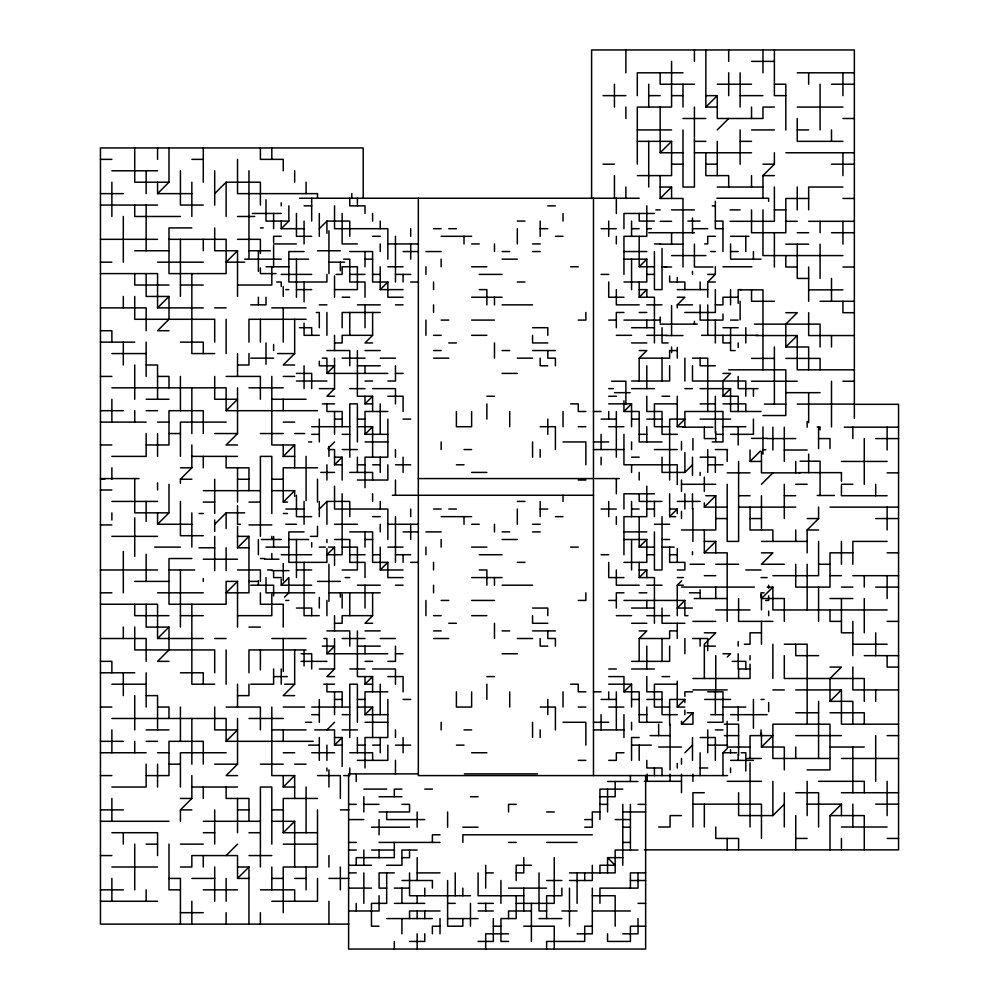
<?xml version="1.0" encoding="UTF-8"?>
<svg xmlns="http://www.w3.org/2000/svg" width="999" height="999" viewBox="0 0 999 999"><rect width="100%" height="100%" fill="white"/><g stroke="black" fill="none" stroke-linecap="round" stroke-linejoin="round"><path stroke-width="1.5" d="M157.567 182.205L157.567 193.631L168.993 182.205L168.993 147.939M214.698 193.631L226.124 182.205L260.389 182.205L260.389 205.057M100.449 273.601L157.567 273.601L157.567 307.879L168.993 296.453L146.154 296.453L146.154 273.601M214.698 227.909L214.698 250.749L237.537 250.749L226.124 262.175L244.68 262.175M281.231 221.079L281.231 228.696L288.848 221.079L288.848 205.844M319.305 228.696L326.923 221.079L349.775 221.079L349.775 236.313M111.876 387.837L226.124 387.837L226.124 410.689L237.537 399.263L214.698 399.263L214.698 376.423M294.668 319.293L294.668 353.571L283.241 364.997L294.668 364.997M180.419 483.516L180.419 479.233L191.845 467.807L191.845 444.967M403.084 289.623L380.232 289.623L387.849 282.005L372.615 282.005L372.615 251.548L349.775 251.548M237.537 387.837L237.537 433.541L226.124 444.967L237.537 444.967M157.567 512.849L157.567 524.275L168.993 512.849L168.993 484.29M322.352 358.166L326.923 358.166L326.923 373.401L334.54 365.784L319.305 365.784L319.305 361.213M372.615 312.475L372.615 335.327L365.01 342.944L372.615 342.944M334.54 358.166L334.54 388.636L326.923 396.253L334.54 396.253M214.698 524.275L226.124 512.849L244.68 512.849M283.241 444.967L283.241 456.381L294.668 444.967L294.668 467.807M372.615 403.871L365.01 403.871L372.615 396.253L357.392 396.253L357.392 350.549M328.009 448.476L334.54 441.945M248.963 547.777L237.537 547.777L248.963 536.351L237.537 536.351M287.525 502.085L283.241 502.085L294.668 490.659L294.668 496.366M100.449 604.245L157.567 604.245L157.567 638.511L168.993 627.085L146.154 627.085L146.154 604.245M342.158 464.797L334.54 464.797L342.158 457.18L334.54 457.18M387.849 434.328L365.01 434.328L372.615 426.71L357.392 426.71M682.991 152.772L660.152 152.772L671.578 141.346L637.3 141.346M717.27 107.068L705.843 107.068L717.27 95.642L705.843 95.642M191.845 558.541L168.993 558.541L168.993 604.245L226.124 604.245L226.124 581.393L237.537 581.393L226.124 592.819L248.963 592.819L248.963 536.351M319.305 509.04L326.923 501.423L349.775 501.423L349.775 516.658M717.27 129.92L728.696 118.494M660.152 175.612L660.152 198.464L671.578 187.038L671.578 198.464M281.231 579.108L281.231 585.202L288.848 577.584L288.848 592.819L284.49 597.165M328.446 547.115L334.54 547.115L326.923 554.732L342.158 554.732L342.158 493.806M654.42 266.783L639.185 266.783L646.803 259.166L646.803 282.005L623.95 282.005M654.42 342.944L654.42 297.24L639.185 297.24L646.803 289.623L639.185 289.623M762.961 198.464L762.961 175.612L774.387 164.186L774.387 152.772M380.232 547.115L380.232 569.967L387.849 562.35L387.849 577.584L403.084 577.584M111.876 718.481L226.124 718.481L226.124 741.333L237.537 729.907L214.698 729.907L214.698 707.055M294.668 649.937L294.668 684.203L283.241 695.629L294.668 695.629M323.876 638.511L326.923 638.511L326.923 653.746L334.54 646.128L322.352 646.128M677.26 307.904L677.26 304.857L684.877 297.24L677.26 297.24M372.615 592.819L372.615 615.659L365.01 623.276L372.615 623.276M707.729 297.24L707.729 282.005L715.346 274.4L715.346 266.783M180.419 821.303L180.419 809.877L191.845 798.451L191.845 775.599M639.185 381.019L639.185 358.166L646.803 350.549L639.185 350.549M237.537 718.481L237.537 764.173L226.124 775.599L237.537 775.599M334.54 638.511L334.54 668.98L326.923 676.598L334.54 676.598M623.95 400.824L623.95 411.488L631.568 403.871L608.716 403.871M372.615 684.203L365.01 684.203L372.615 676.598L357.392 676.598L357.392 630.893M326.923 729.907L334.54 722.289M294.668 787.025L283.241 787.025L294.668 775.599L271.815 775.599L271.815 707.055M342.158 745.142L334.54 745.142L342.158 737.524L334.54 737.524M387.849 714.672L365.01 714.672L372.615 707.055L357.392 707.055M226.124 855.569L237.537 844.143M712.299 441.945L722.964 441.945L722.964 411.488L684.877 411.488L684.877 426.71L677.26 426.71L684.877 419.105L669.642 419.105L669.642 480.032M248.963 878.421L237.537 878.421L248.963 866.995L237.537 866.995M317.507 832.716L283.241 832.716L294.668 821.303L271.815 821.303M738.186 411.488L738.186 396.253L722.964 396.253L730.569 388.636L730.569 411.488L761.038 411.488M808.666 369.83L808.666 346.978L785.813 346.978L797.239 335.552L797.239 369.83L854.357 369.83M662.025 457.18L662.025 472.415L684.877 472.415L692.494 464.797M654.42 547.115L639.185 547.115L646.803 539.497L646.803 562.35L623.95 562.35M675.736 516.658L669.642 516.658L677.26 509.04L677.26 513.611M704.332 502.847L704.332 507.13L715.759 495.716L705.769 495.716M750.037 450.012L750.037 461.438L760.414 451.048M654.42 623.276L654.42 577.584L639.185 577.584L646.803 569.967L639.185 569.967M761.463 484.29L772.876 472.864M727.185 621.378L727.185 552.834L704.332 552.834L715.759 541.408L715.759 552.834M677.26 615.659L677.26 585.202L681.618 580.844M639.185 661.363L639.185 638.511L646.803 630.893L639.185 630.893M687.924 615.659L684.877 615.659L684.877 600.436L677.26 608.054L692.494 608.054M662.025 722.289L639.185 722.289L639.185 691.82L623.95 691.82L631.568 684.203L608.716 684.203M807.155 552.834L807.155 529.982L818.581 518.556L818.581 507.13M767.17 587.1L772.876 587.1L761.463 598.526L784.302 598.526L784.302 621.378M684.877 707.055L677.26 707.055L684.877 699.437L684.877 702.484M727.309 657.005L730.569 653.746L722.964 653.746M681.493 721.34L681.493 724.188L692.919 712.774L687.2 712.774M684.877 752.759L692.494 745.142M722.964 775.599L722.964 752.759L727.309 748.401M761.463 732.766L761.463 747.04L772.876 735.614L750.037 735.614L750.037 758.466M852.846 724.188L852.846 701.348L830.007 701.348L841.433 689.922L841.433 724.188L898.551 724.188M738.611 792.731L738.611 815.584L772.876 815.584L784.302 804.158M830.007 849.862L830.007 815.584L841.433 804.158L841.433 815.584M751.535 61.376L774.387 61.376M682.991 72.802L637.3 72.802L637.3 95.642M797.239 72.802L854.357 72.802M694.417 84.228L660.152 84.228L660.152 72.802M717.27 84.228L751.535 84.228M774.387 84.228L785.813 84.228L785.813 129.92M831.505 84.228L854.357 84.228M603.021 95.642L625.874 95.642M648.726 95.642L660.152 95.642M671.578 95.642L682.991 95.642M740.122 95.642L762.961 95.642M785.813 95.642L774.387 95.642L774.387 49.95M774.387 107.068L762.961 107.068L762.961 118.494L717.27 118.494L717.27 95.642M797.239 107.068L842.931 107.068M682.991 118.494L705.843 118.494M842.931 118.494L854.357 118.494M637.3 129.92L671.578 129.92M751.535 129.92L774.387 129.92M797.239 129.92L808.666 129.92M694.417 141.346L705.843 141.346M740.122 141.346L751.535 141.346M842.931 141.346L797.239 141.346L797.239 118.494M694.417 152.772L751.535 152.772M785.813 152.772L854.357 152.772M100.449 159.365L111.876 159.365M191.845 159.365L203.272 159.365M603.021 164.186L614.447 164.186M671.578 164.186L682.991 164.186M705.843 164.186L717.27 164.186M762.961 164.186L774.387 164.186M831.505 164.186L854.357 164.186M111.876 170.779L157.567 170.779M637.3 175.612L671.578 175.612L671.578 141.346M762.961 175.612L774.387 175.612M168.993 182.205L134.728 182.205L134.728 147.939M660.152 187.038L671.578 187.038M717.27 187.038L762.961 187.038M842.931 187.038L808.666 187.038L808.666 209.89M100.449 193.631L123.302 193.631M157.567 193.631L191.845 193.631M299.5 198.239L639.185 198.239M716.87 198.239L768.656 198.239L768.656 201.286M660.152 198.464L682.991 198.464L682.991 267.008M808.666 198.464L785.813 198.464L785.813 232.73L751.535 232.73L751.535 209.89M842.931 198.464L854.357 198.464M100.449 205.057L157.567 205.057M203.272 205.057L180.419 205.057L180.419 170.779M304.071 205.844L311.688 205.844M547.789 205.844L555.407 205.844M712.299 205.844L715.346 205.844M655.868 209.89L660.152 209.89M671.578 209.89L694.417 209.89M730.119 209.89L740.122 209.89M774.387 209.89L785.813 209.89M252.285 213.461L281.231 213.461M654.42 213.461L623.95 213.461L623.95 228.696M180.419 216.483L134.728 216.483L134.728 205.057M237.537 216.483L254.683 216.483M288.848 221.079L265.996 221.079L265.996 199.763M517.32 221.079L524.937 221.079M654.42 221.079L639.185 221.079L639.185 213.461M687.924 221.079L700.112 221.079M715.346 221.079L722.964 221.079L722.964 251.548M660.152 221.316L671.578 221.316M730.119 221.316L774.387 221.316L774.387 187.038M785.813 221.316L797.239 221.316M808.666 221.316L854.357 221.316M191.845 227.909L168.993 227.909L168.993 273.601L226.124 273.601L226.124 239.323L168.993 239.323M260.389 227.909L263.249 227.909M281.231 228.696L304.071 228.696M433.554 228.696L441.158 228.696M448.776 228.696L456.393 228.696M540.172 228.696L547.789 228.696M601.098 228.696L616.333 228.696M631.568 228.696L639.185 228.696M646.803 228.696L651.373 228.696M692.494 228.696L707.729 228.696M722.964 228.696L715.346 228.696L715.346 201.286M648.726 232.73L694.417 232.73M797.239 232.73L808.666 232.73M831.505 232.73L854.357 232.73M281.231 236.313L273.614 236.313L273.614 242.407M311.688 236.313L296.453 236.313L296.453 213.461M372.615 236.313L380.232 236.313M441.158 236.313L471.628 236.313M555.407 236.313L563.024 236.313M715.346 236.313L707.729 236.313L707.729 243.931L704.682 243.931M730.569 236.313L748.85 236.313M100.449 239.323L157.567 239.323M237.537 239.323L260.389 239.323L260.389 253.609M273.614 243.931L296.453 243.931M357.392 243.931L342.158 243.931L342.158 213.461M387.849 243.931L418.319 243.931M471.628 243.931L479.245 243.931M532.554 243.931L540.172 243.931M654.42 243.931L660.501 243.931M660.152 244.156L682.991 244.156M785.813 244.156L808.666 244.156M134.728 250.749L168.993 250.749M248.963 250.749L270.392 250.749M317.507 250.749L340.359 250.749M304.071 251.548L288.848 251.548L288.848 282.005L326.923 282.005L326.923 274.4M403.084 251.548L418.319 251.548M425.936 251.548L441.158 251.548M502.097 251.548L509.715 251.548M532.554 251.548L540.172 251.548M623.95 251.548L646.803 251.548M710.776 251.548L715.346 251.548M730.569 251.548L738.186 251.548M671.578 255.582L705.843 255.582M842.931 255.582L762.961 255.582L762.961 209.89M244.668 259.166L281.231 259.166M288.848 259.166L308.641 259.166M343.681 259.166L349.775 259.166L349.775 282.005L365.01 282.005L365.01 297.24M365.01 259.166L372.615 259.166M502.097 259.166L517.32 259.166M623.95 259.166L646.803 259.166M761.038 259.166L730.569 259.166L730.569 243.931M100.449 262.175L111.876 262.175M157.567 262.175L203.272 262.175M328.933 262.175L344.643 262.175M265.996 266.783L288.848 266.783M387.849 266.783L403.084 266.783M471.628 266.783L486.863 266.783M570.641 266.783L578.259 266.783M662.025 266.783L666.595 266.783M722.964 266.783L751.897 266.783M664.435 267.008L671.578 267.008M712.986 267.008L694.417 267.008L694.417 244.156M797.239 267.008L785.813 267.008L785.813 255.582M842.931 267.008L854.357 267.008M276.099 273.601L260.389 273.601L260.389 267.894M281.231 274.4L311.688 274.4M336.064 274.4L342.158 274.4L342.158 266.783L357.392 266.783L357.392 289.623L334.54 289.623M349.775 274.4L365.01 274.4M372.615 274.4L380.232 274.4M395.467 274.4L410.701 274.4M479.245 274.4L502.097 274.4M601.098 274.4L608.716 274.4M646.803 274.4L654.42 274.4M707.729 274.4L715.346 274.4M808.666 278.434L797.239 278.434L797.239 244.156M276.661 282.005L281.231 282.005L281.231 286.576M410.701 282.005L418.319 282.005M517.32 282.005L524.937 282.005M707.729 282.005L715.346 282.005M168.993 285.027L134.728 285.027L134.728 273.601M180.419 285.027L203.272 285.027M237.537 285.027L271.815 285.027L271.815 266.458M285.801 289.623L288.848 289.623M296.453 289.623L311.688 289.623M479.245 289.623L486.863 289.623L486.863 304.857M677.26 289.623L707.729 289.623M741.233 289.623L738.186 289.623L738.186 303.334M740.122 289.86L762.961 289.86L762.961 369.83M808.666 289.86L842.931 289.86M342.158 297.24L349.775 297.24M403.084 297.24L387.849 297.24L387.849 282.005M471.628 297.24L502.097 297.24M623.95 297.24L608.716 297.24L608.716 282.005M738.186 297.24L722.964 297.24L722.964 304.857L715.346 304.857M774.387 301.286L751.535 301.286L751.535 289.86M820.079 301.286L854.357 301.286M250.761 304.857L265.996 304.857L265.996 297.24M319.305 304.857L326.923 304.857M357.392 304.857L380.232 304.857M395.467 304.857L403.084 304.857M502.097 304.857L532.554 304.857M639.185 304.857L616.333 304.857L616.333 289.623M646.803 304.857L662.025 304.857M677.26 304.857L692.494 304.857M100.449 307.879L146.154 307.879L146.154 330.719M157.567 307.879L203.272 307.879M214.698 307.879L226.124 307.879M271.815 307.879L306.081 307.879M316.258 312.475L319.305 312.475L319.305 327.709M380.232 312.475L342.158 312.475L342.158 327.709M623.95 312.475L616.333 312.475L616.333 327.709M639.185 312.475L646.803 312.475M684.877 312.475L715.346 312.475L715.346 289.623M785.813 312.699L797.239 312.699L785.813 324.126L785.813 346.978M854.357 312.699L842.931 312.699L842.931 301.286M306.081 319.293L248.963 319.293L248.963 342.145M441.158 320.092L448.776 320.092M471.628 320.092L494.48 320.092M578.259 320.092L585.864 320.092L585.864 312.475M608.716 320.092L616.333 320.092M623.95 320.092L660.501 320.092M730.569 320.092L738.186 320.092M660.152 324.126L697.277 324.126M754.395 324.126L820.079 324.126L820.079 346.978M299.5 327.709L311.688 327.709L311.688 335.327M532.554 327.709L547.789 327.709L547.789 335.327M631.568 327.709L654.42 327.709M722.964 327.709L738.186 327.709M100.449 330.719L111.876 330.719L111.876 342.145M168.993 330.719L157.567 330.719L168.993 319.293L168.993 296.453M319.305 335.327L304.071 335.327L304.071 323.139M372.615 335.327L342.158 335.327L342.158 342.944L334.54 342.944M433.554 335.327L441.158 335.327M471.628 335.327L486.863 335.327M616.333 335.327L631.568 335.327M646.803 335.327L666.595 335.327M701.635 335.327L757.991 335.327M665.858 335.552L682.991 335.552M755.818 335.552L797.239 335.552M854.357 335.552L808.666 335.552L808.666 312.699M100.449 342.145L134.728 342.145M180.419 342.145L203.272 342.145L203.272 353.571M448.776 342.944L456.393 342.944M547.789 342.944L532.554 342.944L532.554 335.327M631.568 342.944L646.803 342.944M668.119 342.944L662.025 342.944L662.025 327.709M730.569 342.944L722.964 342.944L722.964 335.327M326.923 350.549L349.775 350.549L349.775 365.784M365.01 350.549L380.232 350.549M433.554 350.549L441.158 350.549M502.097 350.549L509.715 350.549M532.554 350.549L555.407 350.549M677.26 350.549L669.642 350.549L669.642 358.166L639.185 358.166M735.139 350.549L730.569 350.549L730.569 327.709M111.876 353.571L146.154 353.571M214.698 353.571L191.845 353.571L191.845 273.601M277.522 353.571L294.668 353.571M250.761 358.166L273.614 358.166M342.158 358.166L365.01 358.166M380.232 358.166L395.467 358.166M433.554 358.166L448.776 358.166M517.32 358.166L532.554 358.166M692.494 358.166L707.729 358.166L707.729 411.488M751.535 358.404L774.387 358.404M785.813 358.404L820.079 358.404L820.079 369.83M146.154 364.997L157.567 364.997L157.567 399.263M237.537 364.997L248.963 364.997L248.963 353.571M357.392 365.784L380.232 365.784M547.789 365.784L540.172 365.784L540.172 358.166M715.346 365.784L700.112 365.784L700.112 358.166M728.696 369.83L785.813 369.83L785.813 415.522L762.961 415.522M296.453 373.401L311.688 373.401L311.688 388.636M326.923 373.401L387.849 373.401M395.467 373.401L403.084 373.401M502.097 373.401L517.32 373.401M722.964 373.401L730.569 373.401L722.964 381.019L722.964 396.253M100.449 376.423L111.876 376.423M157.567 376.423L168.993 376.423L168.993 387.837M226.124 376.423L260.389 376.423L260.389 399.263M283.241 376.423L294.668 376.423M296.453 381.019L326.923 381.019M365.01 381.019L372.615 381.019M387.849 381.019L395.467 381.019L395.467 365.784M631.568 381.019L669.642 381.019L669.642 365.784M611.6 381.243L625.874 381.243L625.874 404.096M751.535 381.243L797.239 381.243M842.931 381.243L854.357 381.243M248.963 387.837L283.241 387.837M319.305 388.636L334.54 388.636M349.775 388.636L365.01 388.636M372.615 388.636L395.467 388.636L395.467 403.871M608.716 388.636L613.286 388.636M631.568 388.636L654.42 388.636M684.877 388.636L692.494 388.636M700.112 388.636L730.569 388.636M757.991 388.636L738.186 388.636L738.186 376.448M614.447 392.669L630.157 392.669M785.813 392.669L820.079 392.669M387.849 396.253L403.084 396.253L403.084 411.488M486.863 396.253L494.48 396.253M608.716 396.253L616.333 396.253M662.025 396.253L669.642 396.253M146.154 399.263L168.993 399.263M271.815 399.263L306.081 399.263M322.352 403.871L334.54 403.871M570.641 403.871L578.259 403.871L578.259 411.488L585.864 411.488M677.26 403.871L654.42 403.871L654.42 426.71L669.642 426.71M700.112 403.871L715.346 403.871M722.964 403.871L745.803 403.871L745.803 411.488M764.397 404.096L785.813 404.096M797.239 404.096L854.357 404.096M854.282 404.32L898.551 404.32L898.551 849.862L644.355 849.862M100.449 410.689L123.302 410.689M146.154 410.689L157.567 410.689M226.124 410.689L317.507 410.689M387.849 411.488L365.01 411.488L365.01 434.328M593.481 411.488L601.098 411.488M623.95 411.488L639.185 411.488L639.185 441.945L662.025 441.945M334.54 419.105L342.158 419.105M357.392 419.105L365.01 419.105M403.084 419.105L410.701 419.105M601.098 419.105L616.333 419.105M631.568 419.105L639.185 419.105M646.803 419.105L662.025 419.105M700.112 419.105L730.569 419.105M100.449 422.115L146.154 422.115M157.567 422.115L168.993 422.115M226.124 422.115L180.419 422.115L180.419 456.381M283.241 422.115L294.668 422.115M311.688 426.71L349.775 426.71M540.172 426.71L555.407 426.71L555.407 449.562M578.259 426.71L585.864 426.71M608.716 426.71L623.95 426.71M722.964 426.71L745.803 426.71M817.232 426.948L820.079 426.948L820.079 429.807M682.916 427.172L712.911 427.172M844.28 427.172L898.551 427.172M168.993 433.541L180.419 433.541M214.698 433.541L237.537 433.541M260.389 433.541L283.241 433.541M294.668 433.541L304.658 433.541M311.688 434.328L319.305 434.328M342.158 434.328L349.775 434.328M639.185 434.328L646.803 434.328M677.26 434.328L662.025 434.328L662.025 411.488L646.803 411.488L646.803 396.253M716.87 434.328L722.964 434.328M730.569 434.328L753.421 434.328L753.421 419.105M751.535 438.374L767.244 438.374M715.759 438.586L704.332 438.586L704.332 427.172M767.17 438.586L795.728 438.586M818.581 438.586L830.007 438.586L830.007 448.588M875.698 438.586L898.551 438.586M308.641 441.945L311.688 441.945M365.01 441.945L387.849 441.945M563.024 441.945L585.864 441.945L585.864 464.797M593.481 441.945L608.716 441.945M100.449 444.967L111.876 444.967M146.154 444.967L168.993 444.967L168.993 410.689L203.272 410.689L203.272 433.541M294.668 444.967L271.815 444.967L271.815 376.423M328.446 449.562L334.54 449.562L334.54 464.797M342.158 449.562L357.392 449.562M464.011 449.562L471.628 449.562M593.481 449.562L623.95 449.562M654.42 449.562L677.26 449.562M715.346 449.562L727.534 449.562M762.961 449.787L765.821 449.787M784.302 450.012L807.155 450.012M111.876 456.381L146.154 456.381L146.154 433.541M191.845 456.381L237.537 456.381M283.241 456.381L294.668 456.381M631.568 457.18L639.185 457.18M700.112 457.18L715.346 457.18L715.346 472.415M800.099 461.213L820.079 461.213L820.079 495.492M750.037 461.438L761.463 461.438M841.433 461.438L887.124 461.438M357.392 464.797L365.01 464.797M372.615 464.797L380.232 464.797M395.467 464.797L410.701 464.797M456.393 464.797L464.011 464.797M707.729 464.797L722.964 464.797M180.419 467.807L191.845 467.807M317.507 467.807L283.241 467.807L283.241 502.085M320.829 472.415L334.54 472.415M349.775 472.415L372.615 472.415L372.615 480.032M471.628 472.415L486.863 472.415M798.663 472.639L841.508 472.639M727.185 472.864L750.037 472.864M800.012 472.864L761.463 472.864L761.463 451.448M887.124 472.864L898.551 472.864M100.449 478.571L139.011 478.571M418.319 478.571L593.481 478.571M595.004 478.571L619.38 478.571M100.449 479.233L104.733 479.233M180.419 479.233L191.845 479.233M237.537 479.233L248.963 479.233M271.815 479.233L283.241 479.233M357.392 480.032L387.849 480.032L387.849 464.797M578.259 480.032L585.864 480.032M681.493 484.29L715.759 484.29M795.728 484.29L807.155 484.29M841.433 484.29L852.846 484.29M100.449 489.997L111.876 489.997M203.272 490.659L260.389 490.659M271.815 490.659L294.668 490.659M654.42 493.806L623.95 493.806L623.95 509.04M392.42 495.267L416.795 495.267M418.319 495.267L593.481 495.267M817.232 495.492L834.365 495.492M738.611 495.716L750.037 495.716M784.302 495.716L795.728 495.716M887.124 495.716L841.433 495.716L841.433 485.714M111.876 501.423L157.567 501.423M517.32 501.423L524.937 501.423M662.025 501.423L639.185 501.423L639.185 493.806M677.26 501.423L700.112 501.423M203.272 502.085L214.698 502.085M248.963 502.085L260.389 502.085M704.332 507.13L727.185 507.13M738.611 507.13L795.728 507.13M830.007 507.13L898.551 507.13M285.801 509.04L304.071 509.04M433.554 509.04L441.158 509.04M448.776 509.04L456.393 509.04M540.172 509.04L547.789 509.04M601.098 509.04L616.333 509.04M631.568 509.04L639.185 509.04M646.803 509.04L654.42 509.04M669.642 509.04L677.26 509.04M168.993 512.849L134.728 512.849L134.728 478.571M198.988 513.511L203.272 513.511M283.241 513.511L287.525 513.511M311.688 516.658L296.453 516.658L296.453 495.329M372.615 516.658L380.232 516.658M441.158 516.658L471.628 516.658M555.407 516.658L563.024 516.658M715.759 518.556L727.185 518.556M750.037 518.556L761.463 518.556M807.155 518.556L818.581 518.556M875.698 518.556L898.551 518.556M157.567 524.275L191.845 524.275M240.397 524.275L237.537 524.275L237.537 505.706M285.801 524.275L296.453 524.275M334.54 524.275L357.392 524.275M387.849 524.275L418.319 524.275M471.628 524.275L479.245 524.275M532.554 524.275L540.172 524.275M654.42 524.275L669.642 524.275M100.449 524.937L111.876 524.937M248.963 524.937L271.815 524.937M681.493 529.982L715.759 529.982L715.759 495.716M807.155 529.982L818.581 529.982M304.071 531.893L288.848 531.893L288.848 562.35L326.923 562.35L326.923 548.638M349.775 531.893L372.615 531.893L372.615 562.35L387.849 562.35M403.084 531.893L418.319 531.893M425.936 531.893L441.158 531.893M502.097 531.893L509.715 531.893M532.554 531.893L540.172 531.893M623.95 531.893L646.803 531.893M203.272 535.701L180.419 535.701L180.419 501.423M111.876 536.351L157.567 536.351M310.377 536.351L317.507 536.351L317.507 526.361M261.426 539.497L281.231 539.497M288.848 539.497L308.641 539.497M334.54 539.497L349.775 539.497L349.775 562.35L365.01 562.35L365.01 577.584M365.01 539.497L372.615 539.497M502.097 539.497L517.32 539.497M623.95 539.497L646.803 539.497M662.025 539.497L669.642 539.497M704.332 541.408L715.759 541.408M761.463 541.408L807.155 541.408M887.124 541.408L852.846 541.408L852.846 564.26M154.72 547.115L180.419 547.115M265.996 547.115L288.848 547.115M319.305 547.115L325.399 547.115M342.158 547.115L357.392 547.115L357.392 569.967L342.158 569.967M387.849 547.115L403.084 547.115M471.628 547.115L486.863 547.115M570.641 547.115L578.259 547.115M662.025 547.115L674.213 547.115M198.988 547.777L214.698 547.777M761.463 552.834L772.876 552.834L761.463 564.26L784.302 564.26M852.846 552.834L830.007 552.834L830.007 587.1L795.728 587.1L795.728 564.26M887.124 552.834L898.551 552.834M281.231 554.732L311.688 554.732M349.775 554.732L365.01 554.732M372.615 554.732L380.232 554.732M395.467 554.732L410.701 554.732M479.245 554.732L502.097 554.732M601.098 554.732L608.716 554.732M646.803 554.732L654.42 554.732M669.642 554.732L677.26 554.732M260.389 558.541L264.673 558.541M203.272 559.203L237.537 559.203M264.673 559.203L278.958 559.203M410.701 562.35L418.319 562.35M517.32 562.35L524.937 562.35M690.059 564.26L704.332 564.26M715.759 564.26L738.611 564.26M818.581 564.26L830.007 564.26M100.449 569.967L157.567 569.967M168.993 569.967L194.705 569.967M237.537 569.967L260.389 569.967L260.389 581.393M267.52 569.967L272.09 569.967M296.453 569.967L311.688 569.967M380.232 569.967L403.084 569.967M479.245 569.967L486.863 569.967L486.863 585.202M677.26 569.967L684.877 569.967L684.877 562.35L669.642 562.35L669.642 547.115M745.803 569.967L761.038 569.967M271.815 570.629L288.948 570.629M704.332 575.674L715.759 575.674M772.876 575.674L818.581 575.674L818.581 541.408M830.007 575.674L841.433 575.674M852.846 575.674L898.551 575.674M281.231 577.584L273.614 577.584L273.614 571.49M345.204 577.584L349.775 577.584M471.628 577.584L502.097 577.584M623.95 577.584L608.716 577.584L608.716 562.35M677.26 577.584L683.353 577.584M761.038 577.584L767.132 577.584M134.728 581.393L168.993 581.393M248.963 581.393L257.53 581.393M317.507 581.393L340.359 581.393M250.761 585.202L273.614 585.202L273.614 595.866M281.231 585.202L311.688 585.202M357.392 585.202L380.232 585.202M395.467 585.202L403.084 585.202M502.097 585.202L532.554 585.202M639.185 585.202L616.333 585.202L616.333 569.967M646.803 585.202L662.025 585.202M677.26 585.202L683.353 585.202M681.493 587.1L754.32 587.1M841.433 587.1L852.846 587.1M875.698 587.1L898.551 587.1M100.449 592.819L111.876 592.819M157.567 592.819L203.272 592.819M314.735 592.819L265.996 592.819L265.996 577.584M328.933 592.819L380.232 592.819M623.95 592.819L616.333 592.819L616.333 608.054M639.185 592.819L646.803 592.819M689.447 592.819L700.112 592.819M764.085 592.819L761.038 592.819L761.038 597.39M694.342 598.526L727.185 598.526M830.007 598.526L852.846 598.526M285.801 600.436L288.848 600.436M441.158 600.436L448.776 600.436M471.628 600.436L494.48 600.436M578.259 600.436L585.864 600.436L585.864 592.819M608.716 600.436L616.333 600.436M623.95 600.436L684.877 600.436M765.609 600.436L768.656 600.436L768.656 595.866M296.453 608.054L311.688 608.054L311.688 615.659M532.554 608.054L547.789 608.054L547.789 615.659M631.568 608.054L654.42 608.054M715.759 609.952L750.037 609.952M887.124 609.952L772.876 609.952L772.876 587.1M168.993 615.659L134.728 615.659L134.728 604.245M180.419 615.659L203.272 615.659M237.537 615.659L271.815 615.659L271.815 594.243M319.305 615.659L304.071 615.659L304.071 562.35M372.615 615.659L342.158 615.659L342.158 623.276L334.54 623.276M433.554 615.659L441.158 615.659M471.628 615.659L486.863 615.659M616.333 615.659L631.568 615.659M646.803 615.659L669.642 615.659M692.919 621.378L715.759 621.378M772.876 621.378L738.611 621.378L738.611 598.526M841.433 621.378L830.007 621.378L830.007 609.952M887.124 621.378L898.551 621.378M448.776 623.276L456.393 623.276M547.789 623.276L532.554 623.276L532.554 615.659M631.568 623.276L646.803 623.276M684.877 623.276L662.025 623.276L662.025 608.054M248.963 627.085L260.389 627.085M326.923 630.893L349.775 630.893L349.775 646.128M365.01 630.893L380.232 630.893M433.554 630.893L441.158 630.893M502.097 630.893L509.715 630.893M532.554 630.893L555.407 630.893M677.26 630.893L669.642 630.893L669.642 638.511L639.185 638.511M704.332 632.804L715.759 632.804L704.332 644.23L704.332 678.496M761.463 632.804L750.037 632.804L750.037 644.23L744.317 644.23M852.846 632.804L841.433 632.804L841.433 598.526M100.449 638.511L146.154 638.511L146.154 661.363M157.567 638.511L203.272 638.511M214.698 638.511L226.124 638.511M271.815 638.511L306.081 638.511M342.158 638.511L365.01 638.511M380.232 638.511L395.467 638.511M433.554 638.511L448.776 638.511M517.32 638.511L532.554 638.511M692.494 638.511L707.729 638.511L707.729 650.699M784.302 644.23L807.155 644.23L807.155 724.188M852.846 644.23L887.124 644.23M357.392 646.128L380.232 646.128M547.789 646.128L540.172 646.128L540.172 638.511M704.682 646.128L715.346 646.128M306.081 649.937L248.963 649.937L248.963 672.789M301.024 653.746L311.688 653.746L311.688 668.98M326.923 653.746L387.849 653.746M395.467 653.746L403.084 653.746M502.097 653.746L517.32 653.746M818.581 655.644L795.728 655.644L795.728 644.23M864.272 655.644L898.551 655.644M100.449 661.363L111.876 661.363L111.876 672.789M168.993 661.363L157.567 661.363L168.993 649.937L168.993 627.085M301.024 661.363L326.923 661.363M365.01 661.363L372.615 661.363M387.849 661.363L395.467 661.363L395.467 646.128M631.568 661.363L669.642 661.363L669.642 646.128M732.092 661.363L745.803 661.363L745.803 668.98M830.007 667.07L841.433 667.07L830.007 678.496L830.007 701.348M898.551 667.07L887.124 667.07L887.124 655.644M319.305 668.98L334.54 668.98M349.775 668.98L365.01 668.98M372.615 668.98L395.467 668.98L395.467 684.203M608.716 668.98L616.333 668.98M631.568 668.98L654.42 668.98M739.71 668.98L750.374 668.98M100.449 672.789L134.728 672.789M180.419 672.789L203.272 672.789L203.272 684.203M273.614 676.598L287.325 676.598M387.849 676.598L403.084 676.598L403.084 691.82M486.863 676.598L494.48 676.598M608.716 676.598L623.95 676.598L623.95 691.82M662.025 676.598L669.642 676.598M692.919 678.496L750.037 678.496L750.037 664.223M111.876 684.203L146.154 684.203M214.698 684.203L191.845 684.203L191.845 604.245M250.761 684.203L273.614 684.203L273.614 668.98M284.665 684.203L294.668 684.203M323.876 684.203L334.54 684.203M570.641 684.203L578.259 684.203L578.259 691.82L585.864 691.82M677.26 684.203L654.42 684.203L654.42 707.055L669.642 707.055M692.919 689.922L727.185 689.922M772.876 689.922L784.302 689.922M795.728 689.922L841.433 689.922M898.551 689.922L852.846 689.922L852.846 667.07M387.849 691.82L365.01 691.82L365.01 714.672M593.481 691.82L601.098 691.82M692.494 691.82L684.877 691.82L684.877 696.39M707.729 691.82L722.964 691.82L722.964 722.289L707.729 722.289M146.154 695.629L157.567 695.629L157.567 729.907M237.537 695.629L248.963 695.629L248.963 684.203M334.54 699.437L342.158 699.437M357.392 699.437L365.01 699.437M403.084 699.437L410.701 699.437M601.098 699.437L616.333 699.437M631.568 699.437L639.185 699.437M646.803 699.437L662.025 699.437M684.877 699.437L669.642 699.437L669.642 725.336M704.682 699.437L730.569 699.437M761.038 699.437L764.085 699.437M100.449 707.055L111.876 707.055M157.567 707.055L168.993 707.055L168.993 718.481M226.124 707.055L260.389 707.055L260.389 729.907M283.241 707.055L304.658 707.055M311.688 707.055L349.775 707.055M540.172 707.055L555.407 707.055L555.407 729.907M578.259 707.055L585.864 707.055M608.716 707.055L623.95 707.055M722.964 707.055L745.803 707.055M795.728 712.774L818.581 712.774M830.007 712.774L864.272 712.774L864.272 724.188M311.688 714.672L319.305 714.672M342.158 714.672L349.775 714.672M639.185 714.672L646.803 714.672M677.26 714.672L662.025 714.672L662.025 691.82L646.803 691.82L646.803 676.598M710.776 714.672L722.964 714.672M730.569 714.672L767.132 714.672M248.963 718.481L283.241 718.481M305.594 722.289L311.688 722.289M365.01 722.289L387.849 722.289M563.024 722.289L585.864 722.289L585.864 745.142M593.481 722.289L608.716 722.289M681.493 724.188L692.919 724.188L692.919 712.774M724.325 724.188L738.611 724.188L738.611 755.606M146.154 729.907L168.993 729.907M271.815 729.907L306.081 729.907M314.735 729.907L334.54 729.907L334.54 745.142M342.158 729.907L357.392 729.907M464.011 729.907L471.628 729.907M593.481 729.907L623.95 729.907M715.346 729.907L722.964 729.907M650.074 735.614L670.067 735.614M724.325 735.614L738.611 735.614M795.728 735.614L841.433 735.614M887.124 735.614L898.551 735.614M639.185 737.524L631.568 737.524L631.568 760.364M700.112 737.524L715.346 737.524L715.346 760.364M100.449 741.333L123.302 741.333M146.154 741.333L157.567 741.333M226.124 741.333L313.224 741.333M308.641 745.142L319.305 745.142M357.392 745.142L365.01 745.142M372.615 745.142L380.232 745.142M395.467 745.142L410.701 745.142M456.393 745.142L464.011 745.142M631.568 745.142L651.373 745.142M707.729 745.142L727.534 745.142M658.641 747.04L681.493 747.04M750.037 747.04L727.185 747.04L727.185 721.34M761.463 747.04L784.302 747.04L784.302 769.892M830.007 747.04L864.272 747.04M100.449 752.759L146.154 752.759M157.567 752.759L168.993 752.759M226.124 752.759L180.419 752.759L180.419 787.025M283.241 752.759L294.668 752.759M311.688 752.759L334.54 752.759M349.775 752.759L372.615 752.759L372.615 760.364M471.628 752.759L486.863 752.759M623.95 752.759L616.333 752.759L616.333 760.364L608.716 760.364M722.964 752.759L736.663 752.759M741.233 752.759L745.803 752.759L745.803 771.028M747.177 758.466L761.463 758.466M830.007 758.466L772.876 758.466L772.876 724.188L830.007 724.188L830.007 769.892L807.155 769.892M841.433 758.466L898.551 758.466M357.392 760.364L387.849 760.364L387.849 745.142M578.259 760.364L585.864 760.364M730.569 760.364L753.421 760.364M168.993 764.173L180.419 764.173M214.698 764.173L237.537 764.173M260.389 764.173L283.241 764.173M294.668 764.173L306.081 764.173M700.112 767.981L707.729 767.981M417.157 773.875L348.614 773.875L348.614 949.05L645.641 949.05L645.641 775.399M464.373 773.875L537.487 773.875M100.449 775.599L111.876 775.599M146.154 775.599L168.993 775.599L168.993 741.333L203.272 741.333L203.272 764.173M317.507 775.599L340.359 775.599L340.359 798.451M343.681 775.599L349.775 775.599M727.534 775.599L418.319 775.599L418.319 198.239M644.355 781.318L681.493 781.318M727.185 781.318L761.463 781.318M818.581 781.318L864.272 781.318L864.272 792.731M607.554 781.493L638.024 781.493M111.876 787.025L146.154 787.025L146.154 764.173M191.845 787.025L237.537 787.025M363.848 789.11L386.688 789.11M401.923 789.11L394.305 789.11L394.305 796.727M424.775 789.11L432.392 789.11M622.789 789.11L599.937 789.11L599.937 819.58M704.332 792.731L692.919 792.731L692.919 827.01M795.728 792.731L818.581 792.731L818.581 827.01M841.433 792.731L898.551 792.731M379.071 796.727L401.923 796.727M470.467 796.727L478.084 796.727M599.937 796.727L615.172 796.727L615.172 781.493M180.419 798.451L191.845 798.451M317.507 798.451L283.241 798.451L283.241 832.716M692.919 804.158L761.463 804.158L761.463 838.436M807.155 804.158L841.433 804.158M875.698 804.158L898.551 804.158M348.614 804.345L356.231 804.345M363.848 804.345L379.071 804.345M401.923 804.345L409.54 804.345L409.54 811.962L379.071 811.962M516.171 804.345L508.553 804.345L508.553 811.962M599.937 804.345L607.554 804.345M638.024 804.345L645.641 804.345M100.449 809.877L123.302 809.877M180.419 809.877L191.845 809.877M237.537 809.877L248.963 809.877M271.815 809.877L283.241 809.877M340.359 809.877L348.926 809.877M546.628 811.962L554.245 811.962M599.937 811.962L592.32 811.962L592.32 827.197L584.715 827.197M622.789 811.962L645.641 811.962M681.493 815.584L670.067 815.584L670.067 827.01L658.641 827.01M830.007 815.584L864.272 815.584L864.272 849.862M348.614 819.58L363.848 819.58M424.775 819.58L386.688 819.58L386.688 811.962M584.715 819.58L592.32 819.58M615.172 819.58L630.406 819.58M100.449 821.303L168.993 821.303M203.272 821.303L260.389 821.303M841.433 827.01L887.124 827.01M371.466 827.197L409.54 827.197M462.849 827.197L478.084 827.197M622.789 827.197L630.406 827.197M111.876 832.716L157.567 832.716L157.567 855.569M203.272 832.716L214.698 832.716M248.963 832.716L260.389 832.716M440.01 834.814L432.392 834.814L432.392 842.419M592.32 834.814L462.849 834.814L462.849 842.419M795.728 838.436L807.155 838.436M887.124 838.436L898.551 838.436M348.614 842.419L356.231 842.419M379.071 842.419L440.01 842.419M508.553 842.419L516.171 842.419M546.628 842.419L577.097 842.419M622.789 842.419L630.406 842.419M146.154 844.143L157.567 844.143M180.419 844.143L203.272 844.143M283.241 844.143L317.507 844.143M348.614 850.037L356.231 850.037M371.466 850.037L394.305 850.037M417.157 850.037L401.923 850.037L401.923 865.271L386.688 865.271M638.024 850.037L615.172 850.037L615.172 872.889L569.48 872.889M100.449 855.569L111.876 855.569M248.963 855.569L271.815 855.569M401.923 857.654L409.54 857.654L409.54 850.037M607.554 872.889L607.554 857.654L622.789 857.654M348.614 865.271L371.466 865.271M531.393 865.271L516.171 865.271L516.171 880.506M111.876 866.995L157.567 866.995M180.419 866.995L191.845 866.995L191.845 855.569L237.537 855.569L237.537 878.421M348.614 872.889L356.231 872.889M394.305 872.889L379.071 872.889L379.071 888.123L386.688 888.123M417.157 872.889L440.01 872.889M485.701 872.889L493.319 872.889M516.171 872.889L523.776 872.889L523.776 857.654M645.641 872.889L630.406 872.889L630.406 888.123M168.993 878.421L180.419 878.421L180.419 924.112M191.845 878.421L214.698 878.421M271.815 878.421L283.241 878.421M294.668 878.421L306.081 878.421M328.933 878.421L348.926 878.421M401.923 880.506L432.392 880.506L432.392 888.123M546.628 880.506L561.863 880.506M569.48 880.506L592.32 880.506L592.32 865.271M630.406 880.506L645.641 880.506M348.614 888.123L371.466 888.123M394.305 888.123L409.54 888.123M508.553 888.123L546.628 888.123M100.449 889.847L123.302 889.847M180.419 889.847L168.993 889.847L168.993 844.143M203.272 889.847L237.537 889.847M260.389 889.847L294.668 889.847L294.668 901.273M470.467 895.741L409.54 895.741L409.54 872.889M523.776 895.741L478.084 895.741L478.084 872.889M592.32 895.741L615.172 895.741L615.172 926.198M100.449 901.273L157.567 901.273M271.815 901.273L317.507 901.273L317.507 878.421M394.305 903.358L424.775 903.358M447.614 903.358L455.232 903.358M478.084 903.358L493.319 903.358M516.171 903.358L554.245 903.358L554.245 857.654M638.024 903.358L645.641 903.358M348.614 910.976L379.071 910.976L379.071 895.741M440.01 910.976L409.54 910.976L409.54 918.581M478.084 910.976L493.319 910.976M531.393 910.976L508.553 910.976L508.553 918.581M546.628 910.976L539.01 910.976L539.01 872.889M561.863 910.976L577.097 910.976M592.32 910.976L630.406 910.976M180.419 912.686L203.272 912.686M386.688 918.581L432.392 918.581M447.614 918.581L478.084 918.581M539.01 918.581L561.863 918.581M348.926 924.112L100.449 924.112L100.449 147.939L363.211 147.939L363.211 197.914M379.071 926.198L371.466 926.198L371.466 903.358L386.688 903.358L386.688 872.889M440.01 926.198L432.392 926.198L432.392 933.815M493.319 926.198L500.936 926.198M523.776 926.198L554.245 926.198L554.245 949.05M592.32 926.198L584.715 926.198L584.715 941.433L546.628 941.433L546.628 949.05M645.641 926.198L630.406 926.198L630.406 941.433L607.554 941.433L607.554 933.815M508.553 933.815L485.701 933.815L485.701 949.05M577.097 933.815L592.32 933.815L592.32 888.123M622.789 933.815L638.024 933.815L638.024 918.581M409.54 941.433L424.775 941.433L424.775 933.815M478.084 941.433L493.319 941.433L493.319 918.581M508.553 941.433L500.936 941.433L500.936 918.581L516.171 918.581L516.171 895.741M607.554 857.654L615.172 865.271L599.937 865.271L599.937 872.889M887.124 427.172L887.124 450.012M887.124 507.13L887.124 529.982M887.124 575.674L887.124 598.526M887.124 781.318L887.124 815.584M875.698 484.29L875.698 495.716M875.698 632.804L875.698 655.644M875.698 689.922L875.698 701.348M875.698 735.614L875.698 781.318M864.272 438.586L864.272 484.29M864.272 575.674L864.272 587.1M864.272 598.526L864.272 632.804M864.272 701.348L864.272 678.496L784.302 678.496L784.302 655.644M854.357 418.381L854.357 49.95L591.608 49.95L591.608 198.464M852.846 427.172L852.846 438.586M852.846 621.378L852.846 655.644M852.846 747.04L852.846 792.731M852.846 804.158L852.846 827.01M842.931 72.802L842.931 95.642M842.931 152.772L842.931 175.612M842.931 221.316L842.931 244.156M841.433 472.864L841.433 481.431M841.433 541.408L841.433 564.26M841.433 838.436L841.433 849.862M831.505 129.92L831.505 141.346M831.505 278.434L831.505 301.286M831.505 335.552L831.505 346.978M831.505 381.243L831.505 426.948M820.079 84.228L820.079 129.92M820.079 221.316L820.079 232.73M820.079 244.156L820.079 278.434M818.581 427.172L818.581 448.588M818.581 587.1L818.581 621.378M818.581 701.348L818.581 758.466M808.666 72.802L808.666 84.228M808.666 267.008L808.666 301.286M808.666 392.669L808.666 422.664M808.666 454.083L808.666 472.639M807.155 421.453L807.155 427.172M807.155 564.26L807.155 609.952M807.155 781.318L807.155 815.584M797.239 187.038L797.239 209.89M795.728 461.438L795.728 472.864M795.728 529.982L795.728 541.408M795.728 747.04L795.728 758.466M795.728 815.584L795.728 849.862M784.302 427.172L784.302 461.438M784.302 484.29L784.302 518.556M784.302 792.731L784.302 827.01M774.387 232.73L774.387 267.008M774.387 346.978L774.387 404.096M772.876 427.172L772.876 450.012M772.876 541.408L772.876 529.982L750.037 529.982L750.037 507.13M772.876 644.23L772.876 678.496M772.876 781.318L772.876 815.584M768.656 585.202L768.656 588.249M768.656 611.088L768.656 615.659M768.656 702.484L768.656 711.625M762.961 49.95L762.961 72.802M762.961 426.948L762.961 454.083M761.463 495.716L761.463 529.982M761.463 594.243L761.463 609.952M761.463 621.378L761.463 644.23M761.038 729.907L761.038 734.477M753.421 251.548L753.421 259.166M753.421 388.636L753.421 396.253M753.421 699.437L753.421 728.383M751.535 107.068L751.535 118.494M751.535 175.612L751.535 187.038M750.037 655.644L750.037 659.927M750.037 762.749L750.037 827.01M745.803 236.313L745.803 251.548M745.803 327.709L745.803 342.944M745.803 396.253L745.803 381.019L692.494 381.019L692.494 365.784M740.122 72.802L740.122 107.068M740.122 129.92L740.122 164.186M740.122 301.286L740.122 319.842M738.611 461.438L738.611 541.408L727.185 541.408L727.185 484.29M738.611 668.506L738.611 678.496M738.611 849.862L738.611 838.436L715.759 838.436L715.759 827.01M738.186 342.944L738.186 347.515M738.186 426.71L738.186 444.992M738.186 641.558L738.186 646.128M738.186 653.746L738.186 668.98M738.186 707.055L738.186 720.766M738.186 754.282L738.186 760.364M730.569 289.623L730.569 304.857M730.569 749.712L730.569 752.759M730.569 767.981L730.569 772.552M728.696 49.95L728.696 61.376M728.696 72.802L728.696 95.642M728.696 187.038L728.696 175.612L705.843 175.612L705.843 152.772M727.185 450.012L727.185 461.438M727.185 838.436L727.185 849.862M722.964 313.998L722.964 320.092L700.112 320.092L700.112 304.857M717.27 141.346L717.27 175.612M715.759 431.456L715.759 441.446M715.759 587.1L715.759 598.526M715.759 655.644L715.759 689.922M715.346 320.092L715.346 342.944M715.346 396.253L715.346 432.804M715.346 691.82L715.346 714.672M707.729 304.857L707.729 335.327M707.729 449.562L707.729 472.415M707.729 729.907L707.729 752.759M705.843 49.95L705.843 107.068M704.332 477.147L704.332 491.433M704.332 529.982L704.332 552.834M704.332 804.158L704.332 827.01M700.112 282.005L700.112 289.623M700.112 472.415L700.112 475.462M700.112 589.772L700.112 597.39M700.112 638.511L700.112 646.128M700.112 752.759L700.112 775.599M694.417 49.95L694.417 61.376M694.417 107.068L694.417 187.038L682.991 187.038L682.991 129.92M694.417 321.278L694.417 324.126M692.919 438.586L692.919 450.012M692.919 508.566L692.919 541.408M692.919 774.175L692.919 781.318M692.494 218.032L692.494 233.267M692.494 271.353L692.494 274.4M692.494 457.18L692.494 475.462M692.494 493.806L692.494 509.04M692.494 551.685L692.494 554.732M692.494 737.524L692.494 760.364M684.877 289.623L684.877 282.005L669.642 282.005L669.642 275.924M684.877 358.166L684.877 381.019M684.877 452.609L684.877 472.415M684.877 493.806L684.877 509.04M684.877 638.511L684.877 653.746M684.877 710.102L684.877 714.672M682.991 84.228L682.991 107.068M681.493 441.446L681.493 450.012M681.493 480.007L681.493 491.433M681.493 511.413L681.493 518.556M681.493 758.466L681.493 764.173M681.493 774.175L681.493 792.731M677.26 277.447L677.26 282.005M677.26 347.515L677.26 358.166M677.26 396.253L677.26 426.71M677.26 484.602L677.26 464.797L623.95 464.797L623.95 434.328M677.26 548.638L677.26 562.35M677.26 623.276L677.26 638.511M677.26 681.168L677.26 707.055M677.26 763.411L677.26 767.981M671.578 61.376L671.578 107.068L637.3 107.068L637.3 164.186M671.578 232.73L671.578 244.156M671.578 305.569L671.578 335.552M671.578 346.978L671.578 352.684M670.067 724.188L670.067 769.892M670.067 774.175L670.067 781.318M669.642 493.806L669.642 516.658M662.025 248.501L662.025 289.623L654.42 289.623L654.42 251.548M662.025 358.166L662.025 381.019M662.025 516.658L662.025 569.967L654.42 569.967L654.42 531.893M662.025 638.511L662.025 661.363M662.025 775.599L662.025 767.981L646.803 767.981L646.803 760.364M660.152 107.068L660.152 152.772M660.152 316.983L660.152 322.702M658.641 724.188L658.641 735.614M654.42 501.423L654.42 516.658M654.42 767.981L654.42 775.599M648.726 84.228L648.726 107.068M648.726 141.346L648.726 187.038M647.215 774.175L647.215 781.318M646.803 205.844L646.803 236.313L623.95 236.313L623.95 274.4M646.803 289.623L646.803 297.24M646.803 320.092L646.803 327.709M646.803 365.784L646.803 388.636M646.803 426.71L646.803 441.945M646.803 486.188L646.803 516.658L623.95 516.658L623.95 554.732M646.803 569.967L646.803 577.584M646.803 600.436L646.803 608.054M646.803 646.128L646.803 668.98M646.803 707.055L646.803 722.289M639.185 236.313L639.185 266.783M639.185 282.005L639.185 297.24M639.185 472.415L639.185 480.032M639.185 516.658L639.185 547.115M639.185 562.35L639.185 577.584M639.185 745.142L639.185 760.364M638.024 872.889L638.024 888.123L599.937 888.123L599.937 903.358M631.568 221.079L631.568 236.313M631.568 259.166L631.568 289.623M631.568 403.871L631.568 426.71M631.568 441.945L631.568 449.562M631.568 464.797L631.568 472.415M631.568 501.423L631.568 516.658M631.568 539.497L631.568 569.967M631.568 684.203L631.568 707.055M631.568 722.289L631.568 729.907M630.406 775.399L630.406 781.493M630.406 804.345L630.406 850.037M625.874 49.95L625.874 72.802M625.874 107.068L625.874 118.494M625.874 187.038L625.874 198.464M623.95 714.672L623.95 737.524M622.789 804.345L622.789 865.271M616.333 198.239L616.333 213.461M616.333 236.313L616.333 243.931M616.333 411.488L616.333 457.18M616.333 478.571L616.333 493.806M616.333 516.658L616.333 524.275M616.333 691.82L616.333 729.907M614.447 84.228L614.447 107.068M614.447 175.612L614.447 198.464M608.716 221.079L608.716 236.313M608.716 411.488L608.716 419.105M608.716 501.423L608.716 516.658M608.716 691.82L608.716 699.437M607.554 789.11L607.554 811.962M601.098 434.328L601.098 449.562M601.098 457.18L601.098 464.797M601.098 714.672L601.098 729.907M593.481 198.239L593.481 775.599M584.715 872.889L584.715 880.506M577.097 872.889L577.097 903.358M569.48 888.123L569.48 926.198M563.024 213.461L563.024 221.079M563.024 411.488L563.024 426.71M563.024 495.329L563.024 501.423M563.024 691.82L563.024 707.055M561.863 888.123L561.863 895.741L546.628 895.741L546.628 918.581M555.407 365.784L555.407 358.166L547.789 358.166L547.789 350.549M555.407 646.128L555.407 638.511L547.789 638.511L547.789 630.893M547.789 419.105L547.789 434.328M547.789 699.437L547.789 714.672M540.172 221.079L540.172 236.313M540.172 449.562L540.172 457.18M540.172 501.423L540.172 516.658M540.172 729.907L540.172 737.524M532.554 441.945L532.554 457.18M532.554 722.289L532.554 737.524M531.393 903.358L531.393 941.433M523.776 888.123L523.776 910.976M517.32 228.696L517.32 243.931M517.32 509.04L517.32 524.275M509.715 411.488L509.715 426.71M509.715 691.82L509.715 707.055M500.936 880.506L500.936 903.358M494.48 243.931L494.48 251.548M494.48 297.24L494.48 304.857M494.48 342.944L494.48 358.166M494.48 524.275L494.48 531.893M494.48 577.584L494.48 585.202M494.48 623.276L494.48 638.511M486.863 403.871L486.863 419.105M486.863 684.203L486.863 699.437M485.701 865.271L485.701 888.123M485.701 903.358L485.701 910.976M471.628 411.488L471.628 426.71L456.393 426.71L456.393 411.488M471.628 691.82L471.628 707.055L456.393 707.055L456.393 691.82M470.467 903.358L470.467 926.198M464.011 236.313L464.011 243.931M464.011 516.658L464.011 524.275M462.849 888.123L462.849 895.741M462.849 918.581L462.849 926.198L447.614 926.198L447.614 880.506M455.232 872.889L455.232 895.741M447.614 811.962L447.614 827.197M441.158 259.166L441.158 266.783M441.158 441.945L441.158 449.562M441.158 539.497L441.158 547.115M441.158 722.289L441.158 729.907M440.01 918.581L440.01 933.815M433.554 282.005L433.554 289.623M433.554 304.857L433.554 312.475M433.554 562.35L433.554 569.967M433.554 585.202L433.554 592.819M425.936 266.783L425.936 274.4M425.936 320.092L425.936 335.327M425.936 547.115L425.936 554.732M425.936 600.436L425.936 615.659M424.775 888.123L424.775 895.741M424.775 910.976L424.775 918.581M417.157 811.962L417.157 827.197M417.157 857.654L417.157 880.506M417.157 895.741L417.157 903.358M417.157 910.976L417.157 918.581M417.157 933.815L417.157 949.05M410.701 228.696L410.701 236.313M410.701 243.931L410.701 259.166M410.701 509.04L410.701 516.658M410.701 524.275L410.701 539.497M403.084 274.4L403.084 282.005M403.084 457.18L403.084 472.415M403.084 554.732L403.084 562.35M403.084 737.524L403.084 752.759M401.923 888.123L401.923 903.358M401.923 918.581L401.923 933.815M395.467 236.313L395.467 282.005M395.467 449.562L395.467 457.18M395.467 480.032L395.467 495.267M395.467 516.658L395.467 562.35M395.467 729.907L395.467 737.524M395.467 760.364L395.467 774.075M394.305 842.419L394.305 857.654L356.231 857.654L356.231 865.271M394.305 941.433L394.305 949.05M387.849 259.166L387.849 228.696L334.54 228.696L334.54 205.844M387.849 419.105L387.849 457.18L365.01 457.18L365.01 487.649M387.849 539.497L387.849 509.04L334.54 509.04L334.54 486.188M387.849 699.437L387.849 737.524L365.01 737.524L365.01 767.981M380.232 221.079L380.232 228.696M380.232 243.931L380.232 251.548M380.232 266.783L380.232 289.623M380.232 403.871L380.232 434.328M380.232 457.18L380.232 472.415M380.232 501.423L380.232 509.04M380.232 524.275L380.232 531.893M380.232 684.203L380.232 714.672M380.232 737.524L380.232 752.759M379.071 819.58L379.071 834.814M379.071 850.037L379.071 857.654M372.615 213.461L372.615 221.079M372.615 396.253L372.615 411.488M372.615 426.71L372.615 457.18M372.615 493.806L372.615 501.423M372.615 676.598L372.615 691.82M372.615 707.055L372.615 737.524M365.01 213.461L365.01 205.844L349.775 205.844L349.775 198.239M365.01 251.548L365.01 266.783M365.01 304.857L365.01 327.709M365.01 365.784L365.01 373.401M365.01 396.253L365.01 403.871M365.01 531.893L365.01 547.115M365.01 585.202L365.01 608.054M365.01 646.128L365.01 653.746M365.01 676.598L365.01 684.203M363.848 796.727L363.848 811.962M363.848 850.037L363.848 865.271M363.848 872.889L363.848 903.358M357.392 198.239L357.392 205.844M357.392 441.945L357.392 403.871L349.775 403.871L349.775 457.18M357.392 457.18L357.392 472.415M357.392 722.289L357.392 684.203L349.775 684.203L349.775 737.524M357.392 737.524L357.392 752.759M356.231 773.875L356.231 781.493M356.231 903.358L356.231 910.976M351.785 193.631L351.785 197.914M349.775 312.475L349.775 335.327M349.775 592.819L349.775 615.659M349.775 767.981L349.775 774.075M342.158 426.71L342.158 411.488L326.923 411.488L326.923 403.871M342.158 457.18L342.158 480.032M342.158 594.343L342.158 608.054M342.158 707.055L342.158 691.82L326.923 691.82L326.923 684.203M342.158 737.524L342.158 766.458M340.359 262.175L340.359 270.741M340.359 592.819L340.359 597.102M340.359 866.995L340.359 889.847M334.54 275.924L334.54 297.24M334.54 335.327L334.54 350.549M334.54 411.488L334.54 434.328M334.54 547.115L334.54 565.397M334.54 615.659L334.54 630.893M334.54 691.82L334.54 714.672M328.933 230.757L328.933 273.601M328.933 446.391L328.933 456.381M328.933 564.26L328.933 601.386M328.933 769.892L328.933 787.025M328.933 855.569L328.933 866.995M328.933 901.273L328.933 924.112M326.923 221.079L326.923 233.267M326.923 312.475L326.923 335.327M326.923 464.797L326.923 480.032M326.923 501.423L326.923 524.275M326.923 539.497L326.923 542.544M326.923 600.436L326.923 615.659M326.923 745.142L326.923 760.364M326.923 767.981L326.923 771.028M319.305 213.461L319.305 236.313M319.305 419.105L319.305 441.945M319.305 501.423L319.305 516.658M319.305 597.39L319.305 608.054M319.305 699.437L319.305 722.289M319.305 737.524L319.305 760.364M317.507 197.914L317.507 193.631L237.537 193.631L237.537 159.365M317.507 479.233L317.507 502.085M317.507 809.877L317.507 866.995L283.241 866.995L283.241 912.686M311.688 198.239L311.688 221.079M311.688 542.544L311.688 547.115M306.081 182.205L306.081 193.631M306.081 456.381L306.081 500.661M306.081 787.025L306.081 832.716M306.081 866.995L306.081 889.847M304.071 221.079L304.071 243.931M304.071 282.005L304.071 301.81M304.071 365.784L304.071 388.636M304.071 501.423L304.071 524.275M304.071 650.699L304.071 665.933M296.453 259.166L296.453 297.24M296.453 539.497L296.453 577.584M294.668 170.779L294.668 182.205M294.668 775.599L294.668 798.451M294.668 821.303L294.668 866.995M283.241 170.779L283.241 159.365L260.389 159.365L260.389 147.939M283.241 286.451L283.241 296.453M283.241 307.879L283.241 342.145M283.241 399.263L283.241 410.689M283.241 563.486L283.241 580.619M283.241 627.085L283.241 604.245L260.389 604.245L260.389 592.819M283.241 638.511L283.241 671.353M283.241 729.907L283.241 741.333M283.241 775.599L283.241 787.025M281.231 202.809L281.231 205.844M281.231 668.98L281.231 684.203M273.614 213.461L273.614 228.696M273.614 245.454L273.614 266.783M273.614 344.468L273.614 350.549M273.614 536.463L273.614 547.115M271.815 147.939L271.815 159.365M271.815 513.511L271.815 456.381L260.389 456.381L260.389 536.351M271.815 536.351L271.815 539.21M271.815 553.496L271.815 559.203M271.815 844.143L271.815 787.025L260.389 787.025L260.389 866.995M271.815 866.995L271.815 889.847M265.996 342.944L265.996 364.26M260.389 319.293L260.389 342.145M260.389 649.937L260.389 669.929M260.389 912.686L260.389 924.112M258.379 251.548L258.379 271.353M258.379 297.24L258.379 304.857M258.379 539.497L258.379 554.732M258.379 580.631L258.379 585.202M248.963 170.779L248.963 257.892M248.963 490.659L248.963 467.807L226.124 467.807L226.124 456.381M248.963 821.303L248.963 798.451L226.124 798.451L226.124 787.025M248.963 866.995L248.963 924.112M237.537 250.749L237.537 296.453M237.537 353.571L237.537 376.423M237.537 467.807L237.537 502.085M237.537 526.361L237.537 547.777M237.537 581.393L237.537 627.085M237.537 684.203L237.537 707.055M237.537 798.451L237.537 832.716M226.124 182.205L226.124 216.483M226.124 319.293L226.124 353.571M226.124 512.849L226.124 528.558M226.124 547.777L226.124 570.629M226.124 649.937L226.124 684.203M226.124 878.421L226.124 901.273M226.124 912.686L226.124 924.112M214.698 170.779L214.698 205.057M214.698 342.145L214.698 319.293L134.728 319.293L134.728 296.453M214.698 479.233L214.698 513.511M214.698 519.992L214.698 531.406M214.698 536.351L214.698 570.629M214.698 672.789L214.698 649.937L134.728 649.937L134.728 627.085M214.698 809.877L214.698 844.143M214.698 866.995L214.698 901.273M203.272 147.939L203.272 182.205M203.272 239.323L203.272 250.749M203.272 456.381L203.272 467.807M203.272 578.533L203.272 581.393M203.272 787.025L203.272 798.451M203.272 855.569L203.272 866.995M191.845 182.205L191.845 216.483M191.845 387.837L191.845 433.541M191.845 512.849L191.845 547.115M191.845 718.481L191.845 764.173M191.845 901.273L191.845 924.112M180.419 239.323L180.419 296.453M180.419 376.423L180.419 410.689M180.419 569.967L180.419 627.085M180.419 707.055L180.419 741.333M157.567 147.939L157.567 159.365M157.567 433.541L157.567 456.381M157.567 482.854L157.567 489.997M157.567 764.173L157.567 787.025M146.154 170.779L146.154 193.631M146.154 205.057L146.154 250.749M146.154 342.145L146.154 376.423M146.154 501.423L146.154 521.416M146.154 554.258L146.154 581.393M146.154 672.789L146.154 707.055M146.154 889.847L146.154 901.273M134.728 364.997L134.728 399.263M134.728 410.689L134.728 422.115M134.728 517.794L134.728 556.343M134.728 695.629L134.728 729.907M134.728 741.333L134.728 752.759M134.728 844.143L134.728 889.847M123.302 216.483L123.302 262.175M123.302 296.453L123.302 307.879M123.302 342.145L123.302 364.997M123.302 551.398L123.302 592.819M123.302 627.085L123.302 638.511M123.302 672.789L123.302 695.629M123.302 832.716L123.302 844.143M111.876 182.205L111.876 216.483M111.876 399.263L111.876 422.115M111.876 467.807L111.876 479.233M111.876 512.849L111.876 519.992M111.876 729.907L111.876 752.759M111.876 798.451L111.876 821.303M111.876 878.421L111.876 901.273"/></g></svg>
